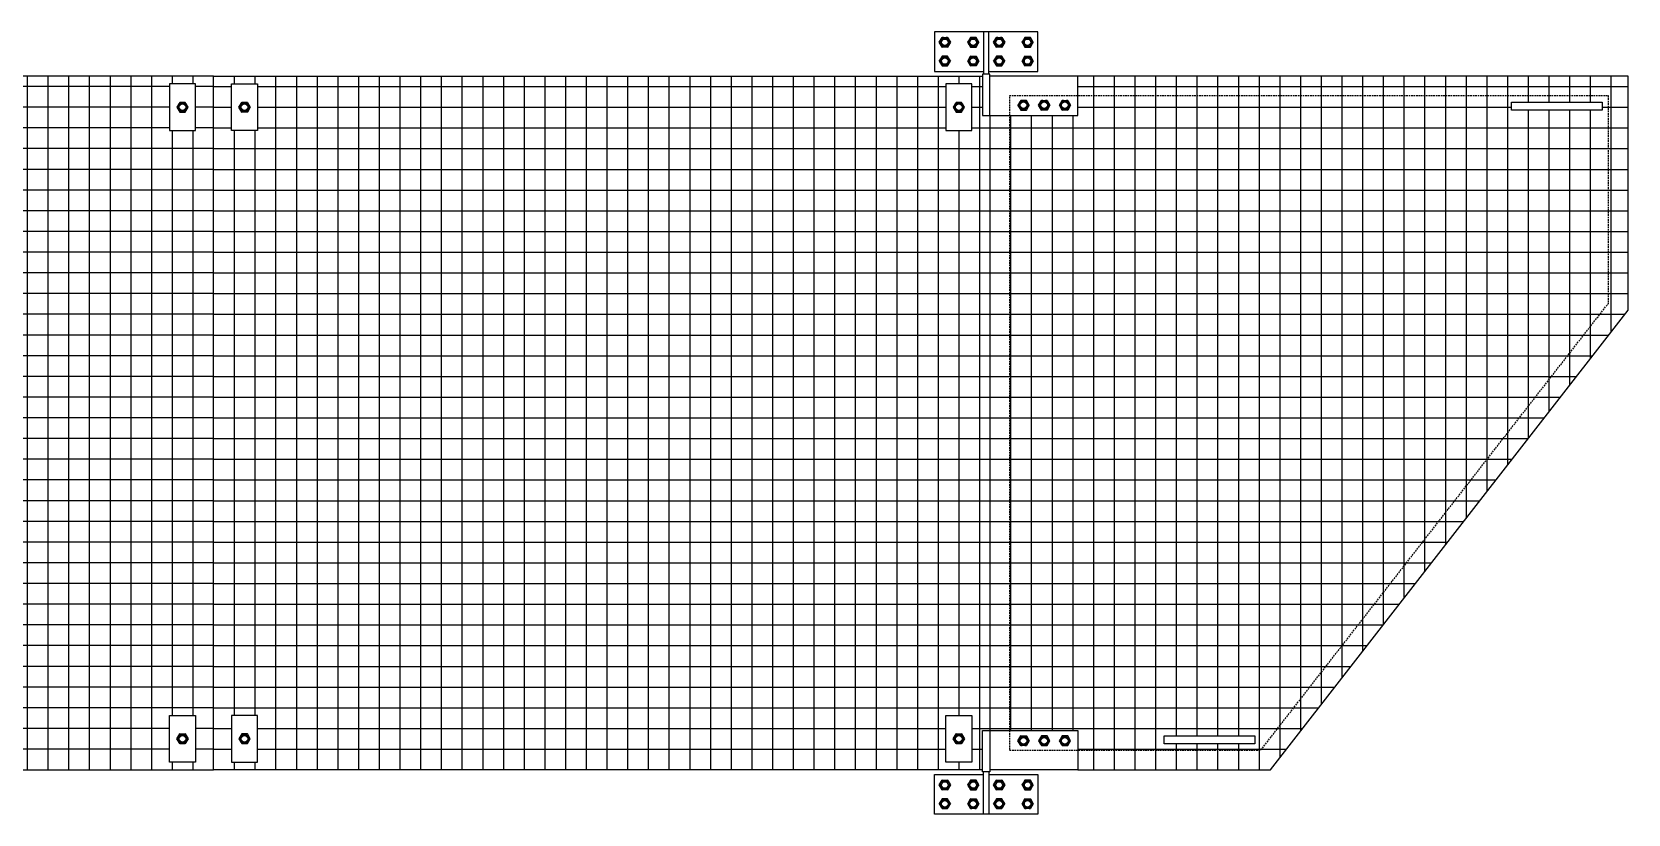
# Model space of a CAD drawing. Header units: millimetres. Extents: x 562 to 11403, y -8308 to -3911.
# Drawn here: x 2944 to 6028, y -5422 to -3911 of the extents above; entities that cross this region are included whole.
import ezdxf

# ---------------------------------------------------------------- set-up
doc = ezdxf.new("R2010")
doc.units = ezdxf.units.MM
doc.linetypes.add('HIDDEN', pattern=[9.525, 6.35, -3.175])
for name, color, linetype in [('2', 2, 'Continuous'), ('3', 3, 'Continuous'), ('5', 5, 'Continuous'), ('8', 8, 'Continuous'), ('HIDDEN', 1, 'HIDDEN')]:
    doc.layers.add(name, color=color, linetype=linetype)

# ---------------------------------------------------------------- blocks, each defined once
blk = doc.blocks.new('A$C66831E61')
at = {"layer": '2'}
for p, q in [((200, 1340), (200, 0)), ((240, 1340), (240, 0)), ((280, 1340), (280, 0)), ((320, 1340), (320, 0)), ((360, 1340), (360, 65.9)), ((400, 1340), (400, 65.9)), ((440, 1340), (440, 65.9)), ((480, 1340), (480, 65.9)), ((520, 1340), (520, 0)), ((560, 1340), (560, 23.1)), ((600, 1340), (600, 74.5)), ((640, 1340), (640, 125.9)), ((680, 1340), (680, 177.3)), ((720, 1340), (720, 228.7)), ((760, 1340), (760, 280.2)), ((800, 1340), (800, 331.6)), ((840, 1340), (840, 383)), ((880, 1340), (880, 434.4)), ((920, 1340), (920, 485.8)), ((960, 1340), (960, 537.2)), ((1000, 1340), (1000, 588.6)), ((1040, 1340), (1040, 1290)), ((1080, 1340), (1080, 1290)), ((1120, 1340), (1120, 1290)), ((1160, 1340), (1160, 1290)), ((1200, 1340), (1200, 845.6)), ((170, 1320), (1233, 1320)), ((170, 1280), (1008, 1280)), ((1040, 1274.1), (1040, 640)), ((1080, 1274.1), (1080, 691.4)), ((1120, 1274.1), (1120, 742.8)), ((1160, 1274.1), (1160, 794.2)), ((1183, 1280), (1233, 1280)), ((0, 1240), (1233, 1240)), ((40, 1263.8), (40, 76.2)), ((80, 1263.8), (80, 76.2)), ((120, 1263.8), (120, 76.2)), ((160, 1263.8), (160, 76.2)), ((0, 1200), (1233, 1200)), ((0, 1160), (1233, 1160)), ((0, 1120), (1233, 1120)), ((0, 1080), (1233, 1080)), ((0, 1040), (1233, 1040)), ((0, 1000), (1233, 1000)), ((0, 960), (1233, 960)), ((0, 920), (1233, 920)), ((0, 880), (1226.8, 880)), ((0, 840), (1195.6, 840)), ((0, 800), (1164.5, 800)), ((0, 760), (1133.4, 760)), ((0, 720), (1102.3, 720)), ((0, 680), (1071.1, 680)), ((0, 640), (1040, 640)), ((0, 600), (1008.9, 600)), ((0, 560), (977.8, 560)), ((0, 520), (946.6, 520)), ((0, 480), (915.5, 480)), ((0, 440), (884.4, 440)), ((0, 400), (853.3, 400)), ((0, 360), (822.1, 360)), ((0, 320), (791, 320)), ((0, 280), (759.9, 280)), ((0, 240), (728.8, 240)), ((0, 200), (697.6, 200)), ((0, 160), (666.5, 160)), ((0, 120), (635.4, 120)), ((0, 80), (604.3, 80)), ((170, 40), (573.1, 40)), ((360, 50), (360, 0)), ((400, 50), (400, 0)), ((440, 50), (440, 0)), ((480, 50), (480, 0))]:
    blk.add_line(p, q, dxfattribs=at)
blk = doc.blocks.new('A$C4BE03346')
at = {"layer": '8'}
for p, q in [((40, 1340), (40, 1325)), ((80, 1340), (80, 1325)), ((120, 1340), (120, 0)), ((160, 1340), (160, 0)), ((200, 1340), (200, 0)), ((240, 1340), (240, 0)), ((280, 1340), (280, 0)), ((320, 1340), (320, 0)), ((360, 1340), (360, 0)), ((400, 1340), (400, 0)), ((440, 1340), (440, 0)), ((480, 1340), (480, 0)), ((520, 1340), (520, 0)), ((560, 1340), (560, 0)), ((600, 1340), (600, 0)), ((640, 1340), (640, 0)), ((680, 1340), (680, 0)), ((720, 1340), (720, 0)), ((760, 1340), (760, 0)), ((800, 1340), (800, 0)), ((840, 1340), (840, 0)), ((880, 1340), (880, 0)), ((920, 1340), (920, 0)), ((960, 1340), (960, 0)), ((1000, 1340), (1000, 0)), ((1040, 1340), (1040, 0)), ((1080, 1340), (1080, 0)), ((1120, 1340), (1120, 0)), ((1160, 1340), (1160, 0)), ((1200, 1340), (1200, 0)), ((1240, 1340), (1240, 0)), ((1280, 1340), (1280, 0)), ((1320, 1340), (1320, 0)), ((1360, 1340), (1360, 0)), ((1400, 1340), (1400, 0)), ((1440, 1340), (1440, 1325)), ((1480, 1340), (1480, 0)), ((0, 1320), (35, 1320)), ((85, 1320), (1415, 1320)), ((1465, 1320), (1485.7, 1320)), ((0, 1280), (35, 1280)), ((85, 1280), (1415, 1280)), ((1465, 1280), (1485.7, 1280)), ((0, 1240), (35, 1240)), ((40, 1235), (40, 105)), ((80, 1235), (80, 105)), ((85, 1240), (1415, 1240)), ((1440, 1235), (1440, 105)), ((1465, 1240), (1500, 1240)), ((0, 1200), (1500, 1200)), ((0, 1160), (1500, 1160)), ((0, 1120), (1500, 1120)), ((0, 1080), (1500, 1080)), ((0, 1040), (1500, 1040)), ((0, 1000), (1500, 1000)), ((0, 960), (1500, 960)), ((0, 920), (1500, 920)), ((0, 880), (1500, 880)), ((0, 840), (1500, 840)), ((0, 800), (1500, 800)), ((0, 760), (1500, 760)), ((0, 720), (1500, 720)), ((0, 680), (1500, 680)), ((0, 640), (1500, 640)), ((0, 600), (1500, 600)), ((0, 560), (1500, 560)), ((0, 520), (1500, 520)), ((0, 480), (1500, 480)), ((0, 440), (1500, 440)), ((0, 400), (1500, 400)), ((0, 360), (1500, 360)), ((0, 320), (1500, 320)), ((0, 280), (1500, 280)), ((0, 240), (1500, 240)), ((0, 200), (1500, 200)), ((0, 160), (1500, 160)), ((0, 120), (1500, 120)), ((0, 80), (35, 80)), ((85, 80), (1415, 80)), ((1465, 80), (1500, 80)), ((0, 40), (35, 40)), ((85, 40), (1415, 40)), ((1465, 40), (1485.7, 40)), ((40, 15), (40, 0)), ((80, 15), (80, 0)), ((1440, 15), (1440, 0))]:
    blk.add_line(p, q, dxfattribs=at)
blk = doc.blocks.new('A$C38596D99')
at = {"layer": '8'}
for p, q in [((20, 1340), (20, 0)), ((60, 1340), (60, 1325)), ((100, 1340), (100, 0)), ((140, 1340), (140, 0)), ((180, 1340), (180, 0)), ((220, 1340), (220, 0)), ((260, 1340), (260, 0)), ((300, 1340), (300, 0)), ((340, 1340), (340, 0)), ((380, 1340), (380, 0)), ((420, 1340), (420, 0)), ((460, 1340), (460, 0)), ((500, 1340), (500, 0)), ((540, 1340), (540, 0)), ((580, 1340), (580, 0)), ((620, 1340), (620, 0)), ((660, 1340), (660, 0)), ((700, 1340), (700, 0)), ((740, 1340), (740, 0)), ((780, 1340), (780, 0)), ((820, 1340), (820, 0)), ((860, 1340), (860, 0)), ((900, 1340), (900, 0)), ((940, 1340), (940, 0)), ((980, 1340), (980, 0)), ((1020, 1340), (1020, 0)), ((1060, 1340), (1060, 0)), ((1100, 1340), (1100, 0)), ((1140, 1340), (1140, 0)), ((1180, 1340), (1180, 0)), ((1220, 1340), (1220, 0)), ((1260, 1340), (1260, 0)), ((1300, 1340), (1300, 0)), ((1340, 1340), (1340, 0)), ((1380, 1340), (1380, 0)), ((1420, 1340), (1420, 1325)), ((1460, 1340), (1460, 1325)), ((35, 1320), (0, 1320)), ((1415, 1320), (85, 1320)), ((1500, 1320), (1465, 1320)), ((35, 1280), (0, 1280)), ((1415, 1280), (85, 1280)), ((1500, 1280), (1465, 1280)), ((35, 1240), (0, 1240)), ((60, 1235), (60, 105)), ((1415, 1240), (85, 1240)), ((1420, 1235), (1420, 105)), ((1460, 1235), (1460, 105)), ((1500, 1240), (1465, 1240)), ((1500, 1200), (0, 1200)), ((1500, 1160), (0, 1160)), ((1500, 1120), (0, 1120)), ((1500, 1080), (0, 1080)), ((1500, 1040), (0, 1040)), ((1500, 1000), (0, 1000)), ((1500, 960), (0, 960)), ((1500, 920), (0, 920)), ((1500, 880), (0, 880)), ((1500, 840), (0, 840)), ((1500, 800), (0, 800)), ((1500, 760), (0, 760)), ((1500, 720), (0, 720)), ((1500, 680), (0, 680)), ((1500, 640), (0, 640)), ((1500, 600), (0, 600)), ((1500, 560), (0, 560)), ((1500, 520), (0, 520)), ((1500, 480), (0, 480)), ((1500, 440), (0, 440)), ((1500, 400), (0, 400)), ((1500, 360), (0, 360)), ((1500, 320), (0, 320)), ((1500, 280), (0, 280)), ((1500, 240), (0, 240)), ((1500, 200), (0, 200)), ((1500, 160), (0, 160)), ((1500, 120), (0, 120)), ((35, 80), (0, 80)), ((1415, 80), (85, 80)), ((1500, 80), (1465, 80)), ((35, 40), (0, 40)), ((1415, 40), (85, 40)), ((1500, 40), (1465, 40)), ((60, 15), (60, 0)), ((1420, 15), (1420, 0)), ((1460, 15), (1460, 0))]:
    blk.add_line(p, q, dxfattribs=at)

msp = doc.modelspace()

# ---------------------------------------------------------------- linework, layer by layer
at = {"layer": '3', "flags": 128}
for points in [[(4792.4, -3987.5), (4887.4, -3987.5), (4887.4, -3911.3), (4687.4, -3911.3), (4687.4, -3987.5), (4782.4, -3987.5)], [(4782.4, -3911.3), (4782.4, -3992.9)], [(4792.4, -3992.9), (4792.4, -3911.3)], [(4794.5, -4072.9), (4794.5, -3992.9), (4780.2, -3992.9), (4780.2, -4072.9), (4964.5, -4072.9)], [(4964.5, -4072.9), (4964.5, -3996.7), (4794.5, -3996.7)], [(4794.5, -5260.5), (4794.5, -5340.5), (4780.2, -5340.5), (4780.2, -5260.5), (4964.5, -5260.5)], [(4964.5, -5260.5), (4964.5, -5336.7), (4794.5, -5336.7)], [(4792.4, -5345.9), (4887.4, -5345.9), (4887.4, -5422.1), (4687.4, -5422.1), (4687.4, -5345.9), (4782.4, -5345.9)], [(4782.4, -5422.1), (4782.4, -5340.5)], [(4792.4, -5340.5), (4792.4, -5422.1)]]:
    msp.add_lwpolyline(points, dxfattribs=at)
for points in [[(4696.6, -3931.3), (4702, -3921.9), (4712.8, -3921.9), (4718.1, -3931.3), (4712.8, -3940.6), (4702, -3940.6)], [(4773.1, -3931.3), (4767.8, -3921.9), (4757, -3921.9), (4751.6, -3931.3), (4757, -3940.6), (4767.8, -3940.6)], [(4801.6, -3931.3), (4807, -3921.9), (4817.8, -3921.9), (4823.1, -3931.3), (4817.8, -3940.6), (4807, -3940.6)], [(4878.1, -3931.3), (4872.8, -3921.9), (4862, -3921.9), (4856.6, -3931.3), (4862, -3940.6), (4872.8, -3940.6)], [(4696.6, -3967.5), (4702, -3976.8), (4712.8, -3976.8), (4718.1, -3967.5), (4712.8, -3958.1), (4702, -3958.1)], [(4773.1, -3967.5), (4767.8, -3976.8), (4757, -3976.8), (4751.6, -3967.5), (4757, -3958.1), (4767.8, -3958.1)], [(4801.6, -3967.5), (4807, -3976.8), (4817.8, -3976.8), (4823.1, -3967.5), (4817.8, -3958.1), (4807, -3958.1)], [(4878.1, -3967.5), (4872.8, -3976.8), (4862, -3976.8), (4856.6, -3967.5), (4862, -3958.1), (4872.8, -3958.1)], [(3209.5, -4101.7), (3259.5, -4101.7), (3259.5, -4011.7), (3209.5, -4011.7)], [(3379.5, -4101.7), (3329.5, -4101.7), (3329.5, -4011.7), (3379.5, -4011.7)], [(4709.5, -4101.7), (4759.5, -4101.7), (4759.5, -4011.7), (4709.5, -4011.7)], [(3223.7, -4056.7), (3229.1, -4066), (3239.9, -4066), (3245.3, -4056.7), (3239.9, -4047.3), (3229.1, -4047.3)], [(3365.3, -4056.7), (3359.9, -4066), (3349.1, -4066), (3343.7, -4056.7), (3349.1, -4047.3), (3359.9, -4047.3)], [(4723.7, -4056.7), (4729.1, -4066), (4739.9, -4066), (4745.3, -4056.7), (4739.9, -4047.3), (4729.1, -4047.3)], [(4870.3, -4052.9), (4864.9, -4043.5), (4854.1, -4043.5), (4848.7, -4052.9), (4854.1, -4062.2), (4864.9, -4062.2)], [(4888.7, -4052.9), (4894.1, -4043.5), (4904.9, -4043.5), (4910.3, -4052.9), (4904.9, -4062.2), (4894.1, -4062.2)], [(4928.7, -4052.9), (4934.1, -4043.5), (4944.9, -4043.5), (4950.3, -4052.9), (4944.9, -4062.2), (4934.1, -4062.2)], [(5802.5, -4062.5), (5802.5, -4046.7), (5977.5, -4046.7), (5977.5, -4062.5)], [(3209.5, -5231.7), (3259.5, -5231.7), (3259.5, -5321.7), (3209.5, -5321.7)], [(3379.5, -5231.7), (3329.5, -5231.7), (3329.5, -5321.7), (3379.5, -5321.7)], [(4709.5, -5231.7), (4759.5, -5231.7), (4759.5, -5321.7), (4709.5, -5321.7)], [(3223.7, -5276.7), (3229.1, -5267.3), (3239.9, -5267.3), (3245.3, -5276.7), (3239.9, -5286), (3229.1, -5286)], [(3365.3, -5276.7), (3359.9, -5267.3), (3349.1, -5267.3), (3343.7, -5276.7), (3349.1, -5286), (3359.9, -5286)], [(4723.7, -5276.7), (4729.1, -5267.3), (4739.9, -5267.3), (4745.3, -5276.7), (4739.9, -5286), (4729.1, -5286)], [(4870.3, -5280.5), (4864.9, -5289.8), (4854.1, -5289.8), (4848.7, -5280.5), (4854.1, -5271.1), (4864.9, -5271.1)], [(4888.7, -5280.5), (4894.1, -5289.8), (4904.9, -5289.8), (4910.3, -5280.5), (4904.9, -5271.1), (4894.1, -5271.1)], [(4928.7, -5280.5), (4934.1, -5289.8), (4944.9, -5289.8), (4950.3, -5280.5), (4944.9, -5271.1), (4934.1, -5271.1)], [(5131.5, -5286.7), (5131.5, -5270.8), (5306.5, -5270.8), (5306.5, -5286.7)], [(4696.6, -5365.9), (4702, -5356.5), (4712.8, -5356.5), (4718.1, -5365.9), (4712.8, -5375.2), (4702, -5375.2)], [(4773.1, -5365.9), (4767.8, -5356.5), (4757, -5356.5), (4751.6, -5365.9), (4757, -5375.2), (4767.8, -5375.2)], [(4801.6, -5365.9), (4807, -5356.5), (4817.8, -5356.5), (4823.1, -5365.9), (4817.8, -5375.2), (4807, -5375.2)], [(4878.1, -5365.9), (4872.8, -5356.5), (4862, -5356.5), (4856.6, -5365.9), (4862, -5375.2), (4872.8, -5375.2)], [(4696.6, -5402.1), (4702, -5411.4), (4712.8, -5411.4), (4718.1, -5402.1), (4712.8, -5392.7), (4702, -5392.7)], [(4773.1, -5402.1), (4767.8, -5411.4), (4757, -5411.4), (4751.6, -5402.1), (4757, -5392.7), (4767.8, -5392.7)], [(4801.6, -5402.1), (4807, -5411.4), (4817.8, -5411.4), (4823.1, -5402.1), (4817.8, -5392.7), (4807, -5392.7)], [(4878.1, -5402.1), (4872.8, -5411.4), (4862, -5411.4), (4856.6, -5402.1), (4862, -5392.7), (4872.8, -5392.7)]]:
    msp.add_lwpolyline(points, close=True, dxfattribs=at)
for points in [[(4718.1, -3931.3, -0.099848), (4712.8, -3921.9, -0.099848), (4702, -3921.9, -0.099848), (4696.6, -3931.3, -0.099848), (4702, -3940.6, -0.099848), (4712.8, -3940.6, -0.099848)], [(4751.6, -3931.3, 0.099848), (4757, -3921.9, 0.099848), (4767.8, -3921.9, 0.099848), (4773.1, -3931.3, 0.099848), (4767.8, -3940.6, 0.099848), (4757, -3940.6, 0.099848)], [(4823.1, -3931.3, -0.099848), (4817.8, -3921.9, -0.099848), (4807, -3921.9, -0.099848), (4801.6, -3931.3, -0.099848), (4807, -3940.6, -0.099848), (4817.8, -3940.6, -0.099848)], [(4856.6, -3931.3, 0.099848), (4862, -3921.9, 0.099848), (4872.8, -3921.9, 0.099848), (4878.1, -3931.3, 0.099848), (4872.8, -3940.6, 0.099848), (4862, -3940.6, 0.099848)], [(4718.1, -3967.5, 0.099848), (4712.8, -3976.8, 0.099848), (4702, -3976.8, 0.099848), (4696.6, -3967.5, 0.099848), (4702, -3958.1, 0.099848), (4712.8, -3958.1, 0.099848)], [(4751.6, -3967.5, -0.099848), (4757, -3976.8, -0.099848), (4767.8, -3976.8, -0.099848), (4773.1, -3967.5, -0.099848), (4767.8, -3958.1, -0.099848), (4757, -3958.1, -0.099848)], [(4823.1, -3967.5, 0.099848), (4817.8, -3976.8, 0.099848), (4807, -3976.8, 0.099848), (4801.6, -3967.5, 0.099848), (4807, -3958.1, 0.099848), (4817.8, -3958.1, 0.099848)], [(4856.6, -3967.5, -0.099848), (4862, -3976.8, -0.099848), (4872.8, -3976.8, -0.099848), (4878.1, -3967.5, -0.099848), (4872.8, -3958.1, -0.099848), (4862, -3958.1, -0.099848)], [(3245.3, -4056.7, 0.099848), (3239.9, -4066, 0.099848), (3229.1, -4066, 0.099848), (3223.7, -4056.7, 0.099848), (3229.1, -4047.3, 0.099848), (3239.9, -4047.3, 0.099848)], [(3343.7, -4056.7, -0.099848), (3349.1, -4066, -0.099848), (3359.9, -4066, -0.099848), (3365.3, -4056.7, -0.099848), (3359.9, -4047.3, -0.099848), (3349.1, -4047.3, -0.099848)], [(4745.3, -4056.7, 0.099848), (4739.9, -4066, 0.099848), (4729.1, -4066, 0.099848), (4723.7, -4056.7, 0.099848), (4729.1, -4047.3, 0.099848), (4739.9, -4047.3, 0.099848)], [(4848.7, -4052.9, 0.099848), (4854.1, -4043.5, 0.099848), (4864.9, -4043.5, 0.099848), (4870.3, -4052.9, 0.099848), (4864.9, -4062.2, 0.099848), (4854.1, -4062.2, 0.099848)], [(4910.3, -4052.9, -0.099848), (4904.9, -4043.5, -0.099848), (4894.1, -4043.5, -0.099848), (4888.7, -4052.9, -0.099848), (4894.1, -4062.2, -0.099848), (4904.9, -4062.2, -0.099848)], [(4950.3, -4052.9, -0.099848), (4944.9, -4043.5, -0.099848), (4934.1, -4043.5, -0.099848), (4928.7, -4052.9, -0.099848), (4934.1, -4062.2, -0.099848), (4944.9, -4062.2, -0.099848)], [(3245.3, -5276.7, -0.099848), (3239.9, -5267.3, -0.099848), (3229.1, -5267.3, -0.099848), (3223.7, -5276.7, -0.099848), (3229.1, -5286, -0.099848), (3239.9, -5286, -0.099848)], [(3343.7, -5276.7, 0.099848), (3349.1, -5267.3, 0.099848), (3359.9, -5267.3, 0.099848), (3365.3, -5276.7, 0.099848), (3359.9, -5286, 0.099848), (3349.1, -5286, 0.099848)], [(4745.3, -5276.7, -0.099848), (4739.9, -5267.3, -0.099848), (4729.1, -5267.3, -0.099848), (4723.7, -5276.7, -0.099848), (4729.1, -5286, -0.099848), (4739.9, -5286, -0.099848)], [(4848.7, -5280.5, -0.099848), (4854.1, -5289.8, -0.099848), (4864.9, -5289.8, -0.099848), (4870.3, -5280.5, -0.099848), (4864.9, -5271.1, -0.099848), (4854.1, -5271.1, -0.099848)], [(4910.3, -5280.5, 0.099848), (4904.9, -5289.8, 0.099848), (4894.1, -5289.8, 0.099848), (4888.7, -5280.5, 0.099848), (4894.1, -5271.1, 0.099848), (4904.9, -5271.1, 0.099848)], [(4950.3, -5280.5, 0.099848), (4944.9, -5289.8, 0.099848), (4934.1, -5289.8, 0.099848), (4928.7, -5280.5, 0.099848), (4934.1, -5271.1, 0.099848), (4944.9, -5271.1, 0.099848)], [(4718.1, -5365.9, -0.099848), (4712.8, -5356.5, -0.099848), (4702, -5356.5, -0.099848), (4696.6, -5365.9, -0.099848), (4702, -5375.2, -0.099848), (4712.8, -5375.2, -0.099848)], [(4751.6, -5365.9, 0.099848), (4757, -5356.5, 0.099848), (4767.8, -5356.5, 0.099848), (4773.1, -5365.9, 0.099848), (4767.8, -5375.2, 0.099848), (4757, -5375.2, 0.099848)], [(4823.1, -5365.9, -0.099848), (4817.8, -5356.5, -0.099848), (4807, -5356.5, -0.099848), (4801.6, -5365.9, -0.099848), (4807, -5375.2, -0.099848), (4817.8, -5375.2, -0.099848)], [(4856.6, -5365.9, 0.099848), (4862, -5356.5, 0.099848), (4872.8, -5356.5, 0.099848), (4878.1, -5365.9, 0.099848), (4872.8, -5375.2, 0.099848), (4862, -5375.2, 0.099848)], [(4718.1, -5402.1, 0.099848), (4712.8, -5411.4, 0.099848), (4702, -5411.4, 0.099848), (4696.6, -5402.1, 0.099848), (4702, -5392.7, 0.099848), (4712.8, -5392.7, 0.099848)], [(4751.6, -5402.1, -0.099848), (4757, -5411.4, -0.099848), (4767.8, -5411.4, -0.099848), (4773.1, -5402.1, -0.099848), (4767.8, -5392.7, -0.099848), (4757, -5392.7, -0.099848)], [(4823.1, -5402.1, 0.099848), (4817.8, -5411.4, 0.099848), (4807, -5411.4, 0.099848), (4801.6, -5402.1, 0.099848), (4807, -5392.7, 0.099848), (4817.8, -5392.7, 0.099848)], [(4856.6, -5402.1, -0.099848), (4862, -5411.4, -0.099848), (4872.8, -5411.4, -0.099848), (4878.1, -5402.1, -0.099848), (4872.8, -5392.7, -0.099848), (4862, -5392.7, -0.099848)]]:
    msp.add_lwpolyline(points, format="xyb", close=True, dxfattribs=at)
at = {"layer": '3'}
for centre, radius in [((4707.4, -3931.3), 8.34), ((4707.4, -3931.3), 6.35), ((4762.4, -3931.3), 8.34), ((4762.4, -3931.3), 6.35), ((4812.4, -3931.3), 8.34), ((4812.4, -3931.3), 6.35), ((4867.4, -3931.3), 8.34), ((4867.4, -3931.3), 6.35), ((4707.4, -3967.5), 8.34), ((4707.4, -3967.5), 6.35), ((4762.4, -3967.5), 8.34), ((4762.4, -3967.5), 6.35), ((4812.4, -3967.5), 8.34), ((4812.4, -3967.5), 6.35), ((4867.4, -3967.5), 8.34), ((4867.4, -3967.5), 6.35), ((3234.5, -4056.7), 8.34), ((3234.5, -4056.7), 6.35), ((3354.5, -4056.7), 8.34), ((3354.5, -4056.7), 6.35), ((4734.5, -4056.7), 8.34), ((4734.5, -4056.7), 6.35), ((4859.5, -4052.9), 8.34), ((4859.5, -4052.9), 6.35), ((4899.5, -4052.9), 8.34), ((4899.5, -4052.9), 6.35), ((4939.5, -4052.9), 8.34), ((4939.5, -4052.9), 6.35), ((3234.5, -5276.7), 8.34), ((3234.5, -5276.7), 6.35), ((3354.5, -5276.7), 8.34), ((3354.5, -5276.7), 6.35), ((4734.5, -5276.7), 8.34), ((4734.5, -5276.7), 6.35), ((4859.5, -5280.5), 8.34), ((4899.5, -5280.5), 8.34), ((4939.5, -5280.5), 8.34), ((4859.5, -5280.5), 6.35), ((4899.5, -5280.5), 6.35), ((4939.5, -5280.5), 6.35), ((4707.4, -5365.9), 8.34), ((4707.4, -5365.9), 6.35), ((4762.4, -5365.9), 8.34), ((4762.4, -5365.9), 6.35), ((4812.4, -5365.9), 8.34), ((4812.4, -5365.9), 6.35), ((4867.4, -5365.9), 8.34), ((4867.4, -5365.9), 6.35), ((4707.4, -5402.1), 8.34), ((4707.4, -5402.1), 6.35), ((4762.4, -5402.1), 8.34), ((4762.4, -5402.1), 6.35), ((4812.4, -5402.1), 8.34), ((4812.4, -5402.1), 6.35), ((4867.4, -5402.1), 8.34), ((4867.4, -5402.1), 6.35)]:
    msp.add_circle(centre, radius, dxfattribs=at)
at = {"layer": '5', "flags": 128}
for points in [[(4964.5, -5336.7), (5336.5, -5336.7), (6027.5, -4448.7), (6027.5, -3996.7), (4964.5, -3996.7)], [(4794.5, -4072.9), (4794.5, -5260.5)]]:
    msp.add_lwpolyline(points, dxfattribs=at)
at = {"layer": '8', "flags": 128}
msp.add_lwpolyline([(3294.5, -3996.7), (1794.5, -3996.7), (1794.5, -5336.7), (3294.5, -5336.7)], close=True, dxfattribs=at)
for points in [[(4780.2, -5336.7), (3294.5, -5336.7), (3294.5, -3996.7), (4780.2, -3996.7)], [(4794.5, -4072.9), (4794.5, -5260.5)]]:
    msp.add_lwpolyline(points, dxfattribs=at)
at = {"layer": 'HIDDEN', "ltscale": 0.5, "flags": 128}
msp.add_lwpolyline([(4832.6, -5298.6), (5317.9, -5298.6), (5989.4, -4435.6), (5989.4, -4034.8), (4832.6, -4034.8)], close=True, dxfattribs=at)

# ---------------------------------------------------------------- block references
msp.add_blockref('A$C38596D99', (1794.5, -5336.7))
at = {"layer": '2'}
msp.add_blockref('A$C66831E61', (4794.5, -5336.7), dxfattribs=at)
at = {"layer": '8'}
msp.add_blockref('A$C4BE03346', (3294.5, -5336.7), dxfattribs=at)

doc.saveas('drawing.dxf')
